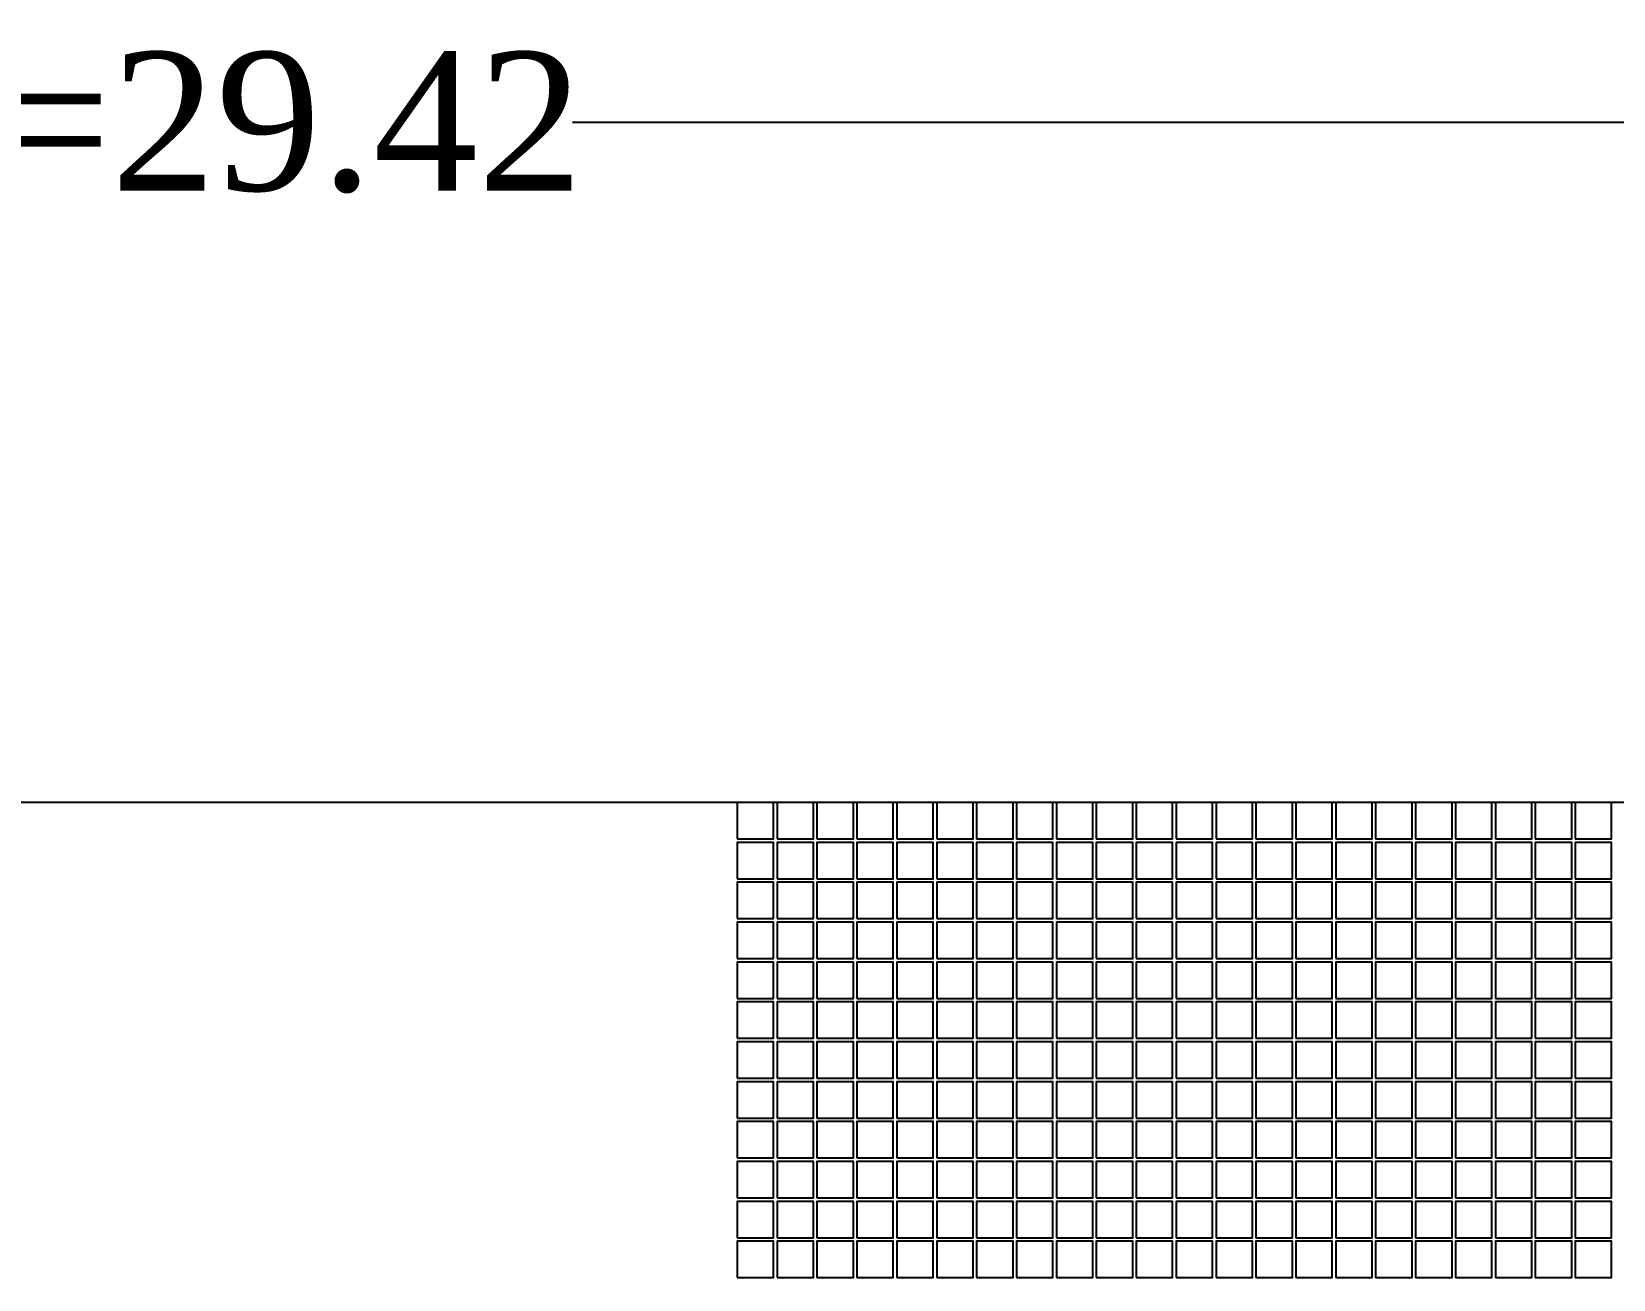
# Model space of a CAD drawing. Header units: millimetres. Extents: x -1 to 120, y 0 to 80.
# Drawn here: x 101.57 to 110.69, y 63.33 to 70.52 of the extents above; entities that cross this region are included whole.
import ezdxf

# ---------------------------------------------------------------- set-up
doc = ezdxf.new("R2010")
doc.units = ezdxf.units.MM
doc.header["$MEASUREMENT"] = 0
doc.layers.add('Dimension', color=7, linetype='Continuous')
doc.layers.add('Pixel', color=7, linetype='Continuous')
doc.styles.get("Standard").update_dxf_attribs({"font": 'TIMES.TTF'})
doc.dimstyles.get("Standard").update_dxf_attribs({"dimtxt": 0.8, "dimasz": 0.75, "dimexe": 0.5, "dimexo": 0.5, "dimgap": 0.1, "dimtad": 0, "dimdec": 3, "dimdsep": 46, "dimtxsty": 'Standard', "dimcen": 0.09, "dimadec": 0, "dimazin": 2, "dimtfac": 1, "dimtdec": 3, "dimtmove": 0, "dimatfit": 3, "dimfxl": 0, "dimtolj": 1, "dimarcsym": 0})

# ---------------------------------------------------------------- blocks, each defined once
blk = doc.blocks.new('*D30')
at = {"layer": 'Defpoints', "color": 0}
for p in [(84.48, 70), (84.48, 66.08), (113.9, 66.08)]:
    blk.add_point(p, dxfattribs=at)
at = {"layer": 'Dimension', "color": 0, "lineweight": -2}
for p, q in [((84.48, 66.58), (84.48, 70.5)), ((113.9, 66.58), (113.9, 70.5)), ((85.23, 70), (93.6887, 70)), ((113.15, 70), (104.6913, 70))]:
    blk.add_line(p, q, dxfattribs=at)
at = {"layer": 'Dimension', "color": 0}
for points in [[(85.23, 70.125), (85.23, 69.875), (84.48, 70)], [(113.15, 70.125), (113.15, 69.875), (113.9, 70)]]:
    blk.add_solid(points, dxfattribs=at)
at = {"layer": 'Dimension', "color": 0, "insert": (99.19, 70), "char_height": 0.8, "attachment_point": 5}
blk.add_mtext('\\A1;P0.23x128-0.02=29.42', dxfattribs=at)

msp = doc.modelspace()

# ---------------------------------------------------------------- linework, layer by layer
at = {"color": 5}
msp.add_lwpolyline([(84.48, 51.38), (113.9, 51.38), (113.9, 66.08), (84.48, 66.08)], close=True, dxfattribs=at)
at = {"layer": 'Pixel'}
for points in [[(105.64, 65.87), (105.85, 65.87), (105.85, 66.08), (105.64, 66.08)], [(105.87, 65.87), (106.08, 65.87), (106.08, 66.08), (105.87, 66.08)], [(106.1, 65.87), (106.31, 65.87), (106.31, 66.08), (106.1, 66.08)], [(106.33, 65.87), (106.54, 65.87), (106.54, 66.08), (106.33, 66.08)], [(106.56, 65.87), (106.77, 65.87), (106.77, 66.08), (106.56, 66.08)], [(106.79, 65.87), (107, 65.87), (107, 66.08), (106.79, 66.08)], [(107.02, 65.87), (107.23, 65.87), (107.23, 66.08), (107.02, 66.08)], [(107.25, 65.87), (107.46, 65.87), (107.46, 66.08), (107.25, 66.08)], [(107.48, 65.87), (107.69, 65.87), (107.69, 66.08), (107.48, 66.08)], [(107.71, 65.87), (107.92, 65.87), (107.92, 66.08), (107.71, 66.08)], [(107.94, 65.87), (108.15, 65.87), (108.15, 66.08), (107.94, 66.08)], [(108.17, 65.87), (108.38, 65.87), (108.38, 66.08), (108.17, 66.08)], [(108.4, 65.87), (108.61, 65.87), (108.61, 66.08), (108.4, 66.08)], [(108.63, 65.87), (108.84, 65.87), (108.84, 66.08), (108.63, 66.08)], [(108.86, 65.87), (109.07, 65.87), (109.07, 66.08), (108.86, 66.08)], [(109.09, 65.87), (109.3, 65.87), (109.3, 66.08), (109.09, 66.08)], [(109.32, 65.87), (109.53, 65.87), (109.53, 66.08), (109.32, 66.08)], [(109.55, 65.87), (109.76, 65.87), (109.76, 66.08), (109.55, 66.08)], [(109.78, 65.87), (109.99, 65.87), (109.99, 66.08), (109.78, 66.08)], [(110.01, 65.87), (110.22, 65.87), (110.22, 66.08), (110.01, 66.08)], [(110.24, 65.87), (110.45, 65.87), (110.45, 66.08), (110.24, 66.08)], [(110.47, 65.87), (110.68, 65.87), (110.68, 66.08), (110.47, 66.08)], [(105.64, 65.64), (105.85, 65.64), (105.85, 65.85), (105.64, 65.85)], [(105.87, 65.64), (106.08, 65.64), (106.08, 65.85), (105.87, 65.85)], [(106.1, 65.64), (106.31, 65.64), (106.31, 65.85), (106.1, 65.85)], [(106.33, 65.64), (106.54, 65.64), (106.54, 65.85), (106.33, 65.85)], [(106.56, 65.64), (106.77, 65.64), (106.77, 65.85), (106.56, 65.85)], [(106.79, 65.64), (107, 65.64), (107, 65.85), (106.79, 65.85)], [(107.02, 65.64), (107.23, 65.64), (107.23, 65.85), (107.02, 65.85)], [(107.25, 65.64), (107.46, 65.64), (107.46, 65.85), (107.25, 65.85)], [(107.48, 65.64), (107.69, 65.64), (107.69, 65.85), (107.48, 65.85)], [(107.71, 65.64), (107.92, 65.64), (107.92, 65.85), (107.71, 65.85)], [(107.94, 65.64), (108.15, 65.64), (108.15, 65.85), (107.94, 65.85)], [(108.17, 65.64), (108.38, 65.64), (108.38, 65.85), (108.17, 65.85)], [(108.4, 65.64), (108.61, 65.64), (108.61, 65.85), (108.4, 65.85)], [(108.63, 65.64), (108.84, 65.64), (108.84, 65.85), (108.63, 65.85)], [(108.86, 65.64), (109.07, 65.64), (109.07, 65.85), (108.86, 65.85)], [(109.09, 65.64), (109.3, 65.64), (109.3, 65.85), (109.09, 65.85)], [(109.32, 65.64), (109.53, 65.64), (109.53, 65.85), (109.32, 65.85)], [(109.55, 65.64), (109.76, 65.64), (109.76, 65.85), (109.55, 65.85)], [(109.78, 65.64), (109.99, 65.64), (109.99, 65.85), (109.78, 65.85)], [(110.01, 65.64), (110.22, 65.64), (110.22, 65.85), (110.01, 65.85)], [(110.24, 65.64), (110.45, 65.64), (110.45, 65.85), (110.24, 65.85)], [(110.47, 65.64), (110.68, 65.64), (110.68, 65.85), (110.47, 65.85)], [(105.64, 65.41), (105.85, 65.41), (105.85, 65.62), (105.64, 65.62)], [(105.87, 65.41), (106.08, 65.41), (106.08, 65.62), (105.87, 65.62)], [(106.1, 65.41), (106.31, 65.41), (106.31, 65.62), (106.1, 65.62)], [(106.33, 65.41), (106.54, 65.41), (106.54, 65.62), (106.33, 65.62)], [(106.56, 65.41), (106.77, 65.41), (106.77, 65.62), (106.56, 65.62)], [(106.79, 65.41), (107, 65.41), (107, 65.62), (106.79, 65.62)], [(107.02, 65.41), (107.23, 65.41), (107.23, 65.62), (107.02, 65.62)], [(107.25, 65.41), (107.46, 65.41), (107.46, 65.62), (107.25, 65.62)], [(107.48, 65.41), (107.69, 65.41), (107.69, 65.62), (107.48, 65.62)], [(107.71, 65.41), (107.92, 65.41), (107.92, 65.62), (107.71, 65.62)], [(107.94, 65.41), (108.15, 65.41), (108.15, 65.62), (107.94, 65.62)], [(108.17, 65.41), (108.38, 65.41), (108.38, 65.62), (108.17, 65.62)], [(108.4, 65.41), (108.61, 65.41), (108.61, 65.62), (108.4, 65.62)], [(108.63, 65.41), (108.84, 65.41), (108.84, 65.62), (108.63, 65.62)], [(108.86, 65.41), (109.07, 65.41), (109.07, 65.62), (108.86, 65.62)], [(109.09, 65.41), (109.3, 65.41), (109.3, 65.62), (109.09, 65.62)], [(109.32, 65.41), (109.53, 65.41), (109.53, 65.62), (109.32, 65.62)], [(109.55, 65.41), (109.76, 65.41), (109.76, 65.62), (109.55, 65.62)], [(109.78, 65.41), (109.99, 65.41), (109.99, 65.62), (109.78, 65.62)], [(110.01, 65.41), (110.22, 65.41), (110.22, 65.62), (110.01, 65.62)], [(110.24, 65.41), (110.45, 65.41), (110.45, 65.62), (110.24, 65.62)], [(110.47, 65.41), (110.68, 65.41), (110.68, 65.62), (110.47, 65.62)], [(105.64, 65.18), (105.85, 65.18), (105.85, 65.39), (105.64, 65.39)], [(105.87, 65.18), (106.08, 65.18), (106.08, 65.39), (105.87, 65.39)], [(106.1, 65.18), (106.31, 65.18), (106.31, 65.39), (106.1, 65.39)], [(106.33, 65.18), (106.54, 65.18), (106.54, 65.39), (106.33, 65.39)], [(106.56, 65.18), (106.77, 65.18), (106.77, 65.39), (106.56, 65.39)], [(106.79, 65.18), (107, 65.18), (107, 65.39), (106.79, 65.39)], [(107.02, 65.18), (107.23, 65.18), (107.23, 65.39), (107.02, 65.39)], [(107.25, 65.18), (107.46, 65.18), (107.46, 65.39), (107.25, 65.39)], [(107.48, 65.18), (107.69, 65.18), (107.69, 65.39), (107.48, 65.39)], [(107.71, 65.18), (107.92, 65.18), (107.92, 65.39), (107.71, 65.39)], [(107.94, 65.18), (108.15, 65.18), (108.15, 65.39), (107.94, 65.39)], [(108.17, 65.18), (108.38, 65.18), (108.38, 65.39), (108.17, 65.39)], [(108.4, 65.18), (108.61, 65.18), (108.61, 65.39), (108.4, 65.39)], [(108.63, 65.18), (108.84, 65.18), (108.84, 65.39), (108.63, 65.39)], [(108.86, 65.18), (109.07, 65.18), (109.07, 65.39), (108.86, 65.39)], [(109.09, 65.18), (109.3, 65.18), (109.3, 65.39), (109.09, 65.39)], [(109.32, 65.18), (109.53, 65.18), (109.53, 65.39), (109.32, 65.39)], [(109.55, 65.18), (109.76, 65.18), (109.76, 65.39), (109.55, 65.39)], [(109.78, 65.18), (109.99, 65.18), (109.99, 65.39), (109.78, 65.39)], [(110.01, 65.18), (110.22, 65.18), (110.22, 65.39), (110.01, 65.39)], [(110.24, 65.18), (110.45, 65.18), (110.45, 65.39), (110.24, 65.39)], [(110.47, 65.18), (110.68, 65.18), (110.68, 65.39), (110.47, 65.39)], [(105.64, 64.95), (105.85, 64.95), (105.85, 65.16), (105.64, 65.16)], [(105.87, 64.95), (106.08, 64.95), (106.08, 65.16), (105.87, 65.16)], [(106.1, 64.95), (106.31, 64.95), (106.31, 65.16), (106.1, 65.16)], [(106.33, 64.95), (106.54, 64.95), (106.54, 65.16), (106.33, 65.16)], [(106.56, 64.95), (106.77, 64.95), (106.77, 65.16), (106.56, 65.16)], [(106.79, 64.95), (107, 64.95), (107, 65.16), (106.79, 65.16)], [(107.02, 64.95), (107.23, 64.95), (107.23, 65.16), (107.02, 65.16)], [(107.25, 64.95), (107.46, 64.95), (107.46, 65.16), (107.25, 65.16)], [(107.48, 64.95), (107.69, 64.95), (107.69, 65.16), (107.48, 65.16)], [(107.71, 64.95), (107.92, 64.95), (107.92, 65.16), (107.71, 65.16)], [(107.94, 64.95), (108.15, 64.95), (108.15, 65.16), (107.94, 65.16)], [(108.17, 64.95), (108.38, 64.95), (108.38, 65.16), (108.17, 65.16)], [(108.4, 64.95), (108.61, 64.95), (108.61, 65.16), (108.4, 65.16)], [(108.63, 64.95), (108.84, 64.95), (108.84, 65.16), (108.63, 65.16)], [(108.86, 64.95), (109.07, 64.95), (109.07, 65.16), (108.86, 65.16)], [(109.09, 64.95), (109.3, 64.95), (109.3, 65.16), (109.09, 65.16)], [(109.32, 64.95), (109.53, 64.95), (109.53, 65.16), (109.32, 65.16)], [(109.55, 64.95), (109.76, 64.95), (109.76, 65.16), (109.55, 65.16)], [(109.78, 64.95), (109.99, 64.95), (109.99, 65.16), (109.78, 65.16)], [(110.01, 64.95), (110.22, 64.95), (110.22, 65.16), (110.01, 65.16)], [(110.24, 64.95), (110.45, 64.95), (110.45, 65.16), (110.24, 65.16)], [(110.47, 64.95), (110.68, 64.95), (110.68, 65.16), (110.47, 65.16)], [(105.64, 64.72), (105.85, 64.72), (105.85, 64.93), (105.64, 64.93)], [(105.87, 64.72), (106.08, 64.72), (106.08, 64.93), (105.87, 64.93)], [(106.1, 64.72), (106.31, 64.72), (106.31, 64.93), (106.1, 64.93)], [(106.33, 64.72), (106.54, 64.72), (106.54, 64.93), (106.33, 64.93)], [(106.56, 64.72), (106.77, 64.72), (106.77, 64.93), (106.56, 64.93)], [(106.79, 64.72), (107, 64.72), (107, 64.93), (106.79, 64.93)], [(107.02, 64.72), (107.23, 64.72), (107.23, 64.93), (107.02, 64.93)], [(107.25, 64.72), (107.46, 64.72), (107.46, 64.93), (107.25, 64.93)], [(107.48, 64.72), (107.69, 64.72), (107.69, 64.93), (107.48, 64.93)], [(107.71, 64.72), (107.92, 64.72), (107.92, 64.93), (107.71, 64.93)], [(107.94, 64.72), (108.15, 64.72), (108.15, 64.93), (107.94, 64.93)], [(108.17, 64.72), (108.38, 64.72), (108.38, 64.93), (108.17, 64.93)], [(108.4, 64.72), (108.61, 64.72), (108.61, 64.93), (108.4, 64.93)], [(108.63, 64.72), (108.84, 64.72), (108.84, 64.93), (108.63, 64.93)], [(108.86, 64.72), (109.07, 64.72), (109.07, 64.93), (108.86, 64.93)], [(109.09, 64.72), (109.3, 64.72), (109.3, 64.93), (109.09, 64.93)], [(109.32, 64.72), (109.53, 64.72), (109.53, 64.93), (109.32, 64.93)], [(109.55, 64.72), (109.76, 64.72), (109.76, 64.93), (109.55, 64.93)], [(109.78, 64.72), (109.99, 64.72), (109.99, 64.93), (109.78, 64.93)], [(110.01, 64.72), (110.22, 64.72), (110.22, 64.93), (110.01, 64.93)], [(110.24, 64.72), (110.45, 64.72), (110.45, 64.93), (110.24, 64.93)], [(110.47, 64.72), (110.68, 64.72), (110.68, 64.93), (110.47, 64.93)], [(105.64, 64.49), (105.85, 64.49), (105.85, 64.7), (105.64, 64.7)], [(105.87, 64.49), (106.08, 64.49), (106.08, 64.7), (105.87, 64.7)], [(106.1, 64.49), (106.31, 64.49), (106.31, 64.7), (106.1, 64.7)], [(106.33, 64.49), (106.54, 64.49), (106.54, 64.7), (106.33, 64.7)], [(106.56, 64.49), (106.77, 64.49), (106.77, 64.7), (106.56, 64.7)], [(106.79, 64.49), (107, 64.49), (107, 64.7), (106.79, 64.7)], [(107.02, 64.49), (107.23, 64.49), (107.23, 64.7), (107.02, 64.7)], [(107.25, 64.49), (107.46, 64.49), (107.46, 64.7), (107.25, 64.7)], [(107.48, 64.49), (107.69, 64.49), (107.69, 64.7), (107.48, 64.7)], [(107.71, 64.49), (107.92, 64.49), (107.92, 64.7), (107.71, 64.7)], [(107.94, 64.49), (108.15, 64.49), (108.15, 64.7), (107.94, 64.7)], [(108.17, 64.49), (108.38, 64.49), (108.38, 64.7), (108.17, 64.7)], [(108.4, 64.49), (108.61, 64.49), (108.61, 64.7), (108.4, 64.7)], [(108.63, 64.49), (108.84, 64.49), (108.84, 64.7), (108.63, 64.7)], [(108.86, 64.49), (109.07, 64.49), (109.07, 64.7), (108.86, 64.7)], [(109.09, 64.49), (109.3, 64.49), (109.3, 64.7), (109.09, 64.7)], [(109.32, 64.49), (109.53, 64.49), (109.53, 64.7), (109.32, 64.7)], [(109.55, 64.49), (109.76, 64.49), (109.76, 64.7), (109.55, 64.7)], [(109.78, 64.49), (109.99, 64.49), (109.99, 64.7), (109.78, 64.7)], [(110.01, 64.49), (110.22, 64.49), (110.22, 64.7), (110.01, 64.7)], [(110.24, 64.49), (110.45, 64.49), (110.45, 64.7), (110.24, 64.7)], [(110.47, 64.49), (110.68, 64.49), (110.68, 64.7), (110.47, 64.7)], [(105.64, 64.26), (105.85, 64.26), (105.85, 64.47), (105.64, 64.47)], [(105.87, 64.26), (106.08, 64.26), (106.08, 64.47), (105.87, 64.47)], [(106.1, 64.26), (106.31, 64.26), (106.31, 64.47), (106.1, 64.47)], [(106.33, 64.26), (106.54, 64.26), (106.54, 64.47), (106.33, 64.47)], [(106.56, 64.26), (106.77, 64.26), (106.77, 64.47), (106.56, 64.47)], [(106.79, 64.26), (107, 64.26), (107, 64.47), (106.79, 64.47)], [(107.02, 64.26), (107.23, 64.26), (107.23, 64.47), (107.02, 64.47)], [(107.25, 64.26), (107.46, 64.26), (107.46, 64.47), (107.25, 64.47)], [(107.48, 64.26), (107.69, 64.26), (107.69, 64.47), (107.48, 64.47)], [(107.71, 64.26), (107.92, 64.26), (107.92, 64.47), (107.71, 64.47)], [(107.94, 64.26), (108.15, 64.26), (108.15, 64.47), (107.94, 64.47)], [(108.17, 64.26), (108.38, 64.26), (108.38, 64.47), (108.17, 64.47)], [(108.4, 64.26), (108.61, 64.26), (108.61, 64.47), (108.4, 64.47)], [(108.63, 64.26), (108.84, 64.26), (108.84, 64.47), (108.63, 64.47)], [(108.86, 64.26), (109.07, 64.26), (109.07, 64.47), (108.86, 64.47)], [(109.09, 64.26), (109.3, 64.26), (109.3, 64.47), (109.09, 64.47)], [(109.32, 64.26), (109.53, 64.26), (109.53, 64.47), (109.32, 64.47)], [(109.55, 64.26), (109.76, 64.26), (109.76, 64.47), (109.55, 64.47)], [(109.78, 64.26), (109.99, 64.26), (109.99, 64.47), (109.78, 64.47)], [(110.01, 64.26), (110.22, 64.26), (110.22, 64.47), (110.01, 64.47)], [(110.24, 64.26), (110.45, 64.26), (110.45, 64.47), (110.24, 64.47)], [(110.47, 64.26), (110.68, 64.26), (110.68, 64.47), (110.47, 64.47)], [(105.64, 64.03), (105.85, 64.03), (105.85, 64.24), (105.64, 64.24)], [(105.87, 64.03), (106.08, 64.03), (106.08, 64.24), (105.87, 64.24)], [(106.1, 64.03), (106.31, 64.03), (106.31, 64.24), (106.1, 64.24)], [(106.33, 64.03), (106.54, 64.03), (106.54, 64.24), (106.33, 64.24)], [(106.56, 64.03), (106.77, 64.03), (106.77, 64.24), (106.56, 64.24)], [(106.79, 64.03), (107, 64.03), (107, 64.24), (106.79, 64.24)], [(107.02, 64.03), (107.23, 64.03), (107.23, 64.24), (107.02, 64.24)], [(107.25, 64.03), (107.46, 64.03), (107.46, 64.24), (107.25, 64.24)], [(107.48, 64.03), (107.69, 64.03), (107.69, 64.24), (107.48, 64.24)], [(107.71, 64.03), (107.92, 64.03), (107.92, 64.24), (107.71, 64.24)], [(107.94, 64.03), (108.15, 64.03), (108.15, 64.24), (107.94, 64.24)], [(108.17, 64.03), (108.38, 64.03), (108.38, 64.24), (108.17, 64.24)], [(108.4, 64.03), (108.61, 64.03), (108.61, 64.24), (108.4, 64.24)], [(108.63, 64.03), (108.84, 64.03), (108.84, 64.24), (108.63, 64.24)], [(108.86, 64.03), (109.07, 64.03), (109.07, 64.24), (108.86, 64.24)], [(109.09, 64.03), (109.3, 64.03), (109.3, 64.24), (109.09, 64.24)], [(109.32, 64.03), (109.53, 64.03), (109.53, 64.24), (109.32, 64.24)], [(109.55, 64.03), (109.76, 64.03), (109.76, 64.24), (109.55, 64.24)], [(109.78, 64.03), (109.99, 64.03), (109.99, 64.24), (109.78, 64.24)], [(110.01, 64.03), (110.22, 64.03), (110.22, 64.24), (110.01, 64.24)], [(110.24, 64.03), (110.45, 64.03), (110.45, 64.24), (110.24, 64.24)], [(110.47, 64.03), (110.68, 64.03), (110.68, 64.24), (110.47, 64.24)], [(105.64, 63.8), (105.85, 63.8), (105.85, 64.01), (105.64, 64.01)], [(105.87, 63.8), (106.08, 63.8), (106.08, 64.01), (105.87, 64.01)], [(106.1, 63.8), (106.31, 63.8), (106.31, 64.01), (106.1, 64.01)], [(106.33, 63.8), (106.54, 63.8), (106.54, 64.01), (106.33, 64.01)], [(106.56, 63.8), (106.77, 63.8), (106.77, 64.01), (106.56, 64.01)], [(106.79, 63.8), (107, 63.8), (107, 64.01), (106.79, 64.01)], [(107.02, 63.8), (107.23, 63.8), (107.23, 64.01), (107.02, 64.01)], [(107.25, 63.8), (107.46, 63.8), (107.46, 64.01), (107.25, 64.01)], [(107.48, 63.8), (107.69, 63.8), (107.69, 64.01), (107.48, 64.01)], [(107.71, 63.8), (107.92, 63.8), (107.92, 64.01), (107.71, 64.01)], [(107.94, 63.8), (108.15, 63.8), (108.15, 64.01), (107.94, 64.01)], [(108.17, 63.8), (108.38, 63.8), (108.38, 64.01), (108.17, 64.01)], [(108.4, 63.8), (108.61, 63.8), (108.61, 64.01), (108.4, 64.01)], [(108.63, 63.8), (108.84, 63.8), (108.84, 64.01), (108.63, 64.01)], [(108.86, 63.8), (109.07, 63.8), (109.07, 64.01), (108.86, 64.01)], [(109.09, 63.8), (109.3, 63.8), (109.3, 64.01), (109.09, 64.01)], [(109.32, 63.8), (109.53, 63.8), (109.53, 64.01), (109.32, 64.01)], [(109.55, 63.8), (109.76, 63.8), (109.76, 64.01), (109.55, 64.01)], [(109.78, 63.8), (109.99, 63.8), (109.99, 64.01), (109.78, 64.01)], [(110.01, 63.8), (110.22, 63.8), (110.22, 64.01), (110.01, 64.01)], [(110.24, 63.8), (110.45, 63.8), (110.45, 64.01), (110.24, 64.01)], [(110.47, 63.8), (110.68, 63.8), (110.68, 64.01), (110.47, 64.01)], [(105.64, 63.57), (105.85, 63.57), (105.85, 63.78), (105.64, 63.78)], [(105.87, 63.57), (106.08, 63.57), (106.08, 63.78), (105.87, 63.78)], [(106.1, 63.57), (106.31, 63.57), (106.31, 63.78), (106.1, 63.78)], [(106.33, 63.57), (106.54, 63.57), (106.54, 63.78), (106.33, 63.78)], [(106.56, 63.57), (106.77, 63.57), (106.77, 63.78), (106.56, 63.78)], [(106.79, 63.57), (107, 63.57), (107, 63.78), (106.79, 63.78)], [(107.02, 63.57), (107.23, 63.57), (107.23, 63.78), (107.02, 63.78)], [(107.25, 63.57), (107.46, 63.57), (107.46, 63.78), (107.25, 63.78)], [(107.48, 63.57), (107.69, 63.57), (107.69, 63.78), (107.48, 63.78)], [(107.71, 63.57), (107.92, 63.57), (107.92, 63.78), (107.71, 63.78)], [(107.94, 63.57), (108.15, 63.57), (108.15, 63.78), (107.94, 63.78)], [(108.17, 63.57), (108.38, 63.57), (108.38, 63.78), (108.17, 63.78)], [(108.4, 63.57), (108.61, 63.57), (108.61, 63.78), (108.4, 63.78)], [(108.63, 63.57), (108.84, 63.57), (108.84, 63.78), (108.63, 63.78)], [(108.86, 63.57), (109.07, 63.57), (109.07, 63.78), (108.86, 63.78)], [(109.09, 63.57), (109.3, 63.57), (109.3, 63.78), (109.09, 63.78)], [(109.32, 63.57), (109.53, 63.57), (109.53, 63.78), (109.32, 63.78)], [(109.55, 63.57), (109.76, 63.57), (109.76, 63.78), (109.55, 63.78)], [(109.78, 63.57), (109.99, 63.57), (109.99, 63.78), (109.78, 63.78)], [(110.01, 63.57), (110.22, 63.57), (110.22, 63.78), (110.01, 63.78)], [(110.24, 63.57), (110.45, 63.57), (110.45, 63.78), (110.24, 63.78)], [(110.47, 63.57), (110.68, 63.57), (110.68, 63.78), (110.47, 63.78)], [(105.64, 63.34), (105.85, 63.34), (105.85, 63.55), (105.64, 63.55)], [(105.87, 63.34), (106.08, 63.34), (106.08, 63.55), (105.87, 63.55)], [(106.1, 63.34), (106.31, 63.34), (106.31, 63.55), (106.1, 63.55)], [(106.33, 63.34), (106.54, 63.34), (106.54, 63.55), (106.33, 63.55)], [(106.56, 63.34), (106.77, 63.34), (106.77, 63.55), (106.56, 63.55)], [(106.79, 63.34), (107, 63.34), (107, 63.55), (106.79, 63.55)], [(107.02, 63.34), (107.23, 63.34), (107.23, 63.55), (107.02, 63.55)], [(107.25, 63.34), (107.46, 63.34), (107.46, 63.55), (107.25, 63.55)], [(107.48, 63.34), (107.69, 63.34), (107.69, 63.55), (107.48, 63.55)], [(107.71, 63.34), (107.92, 63.34), (107.92, 63.55), (107.71, 63.55)], [(107.94, 63.34), (108.15, 63.34), (108.15, 63.55), (107.94, 63.55)], [(108.17, 63.34), (108.38, 63.34), (108.38, 63.55), (108.17, 63.55)], [(108.4, 63.34), (108.61, 63.34), (108.61, 63.55), (108.4, 63.55)], [(108.63, 63.34), (108.84, 63.34), (108.84, 63.55), (108.63, 63.55)], [(108.86, 63.34), (109.07, 63.34), (109.07, 63.55), (108.86, 63.55)], [(109.09, 63.34), (109.3, 63.34), (109.3, 63.55), (109.09, 63.55)], [(109.32, 63.34), (109.53, 63.34), (109.53, 63.55), (109.32, 63.55)], [(109.55, 63.34), (109.76, 63.34), (109.76, 63.55), (109.55, 63.55)], [(109.78, 63.34), (109.99, 63.34), (109.99, 63.55), (109.78, 63.55)], [(110.01, 63.34), (110.22, 63.34), (110.22, 63.55), (110.01, 63.55)], [(110.24, 63.34), (110.45, 63.34), (110.45, 63.55), (110.24, 63.55)], [(110.47, 63.34), (110.68, 63.34), (110.68, 63.55), (110.47, 63.55)]]:
    msp.add_lwpolyline(points, close=True, dxfattribs=at)

# ---------------------------------------------------------------- dimensions: what is measured, and where the dimension line sits
at = {"layer": 'Dimension'}
dim = msp.add_linear_dim(base=(84.48, 70), p1=(113.9, 66.08), p2=(84.48, 66.08), text='P0.23x128-0.02=<>', dimstyle='Standard', override={"dimtxt": 0.8}, dxfattribs=at)
dim.commit()
dim.dimension.update_dxf_attribs({"geometry": '*D30', "text_midpoint": (99.19, 70)})

doc.saveas('drawing.dxf')
